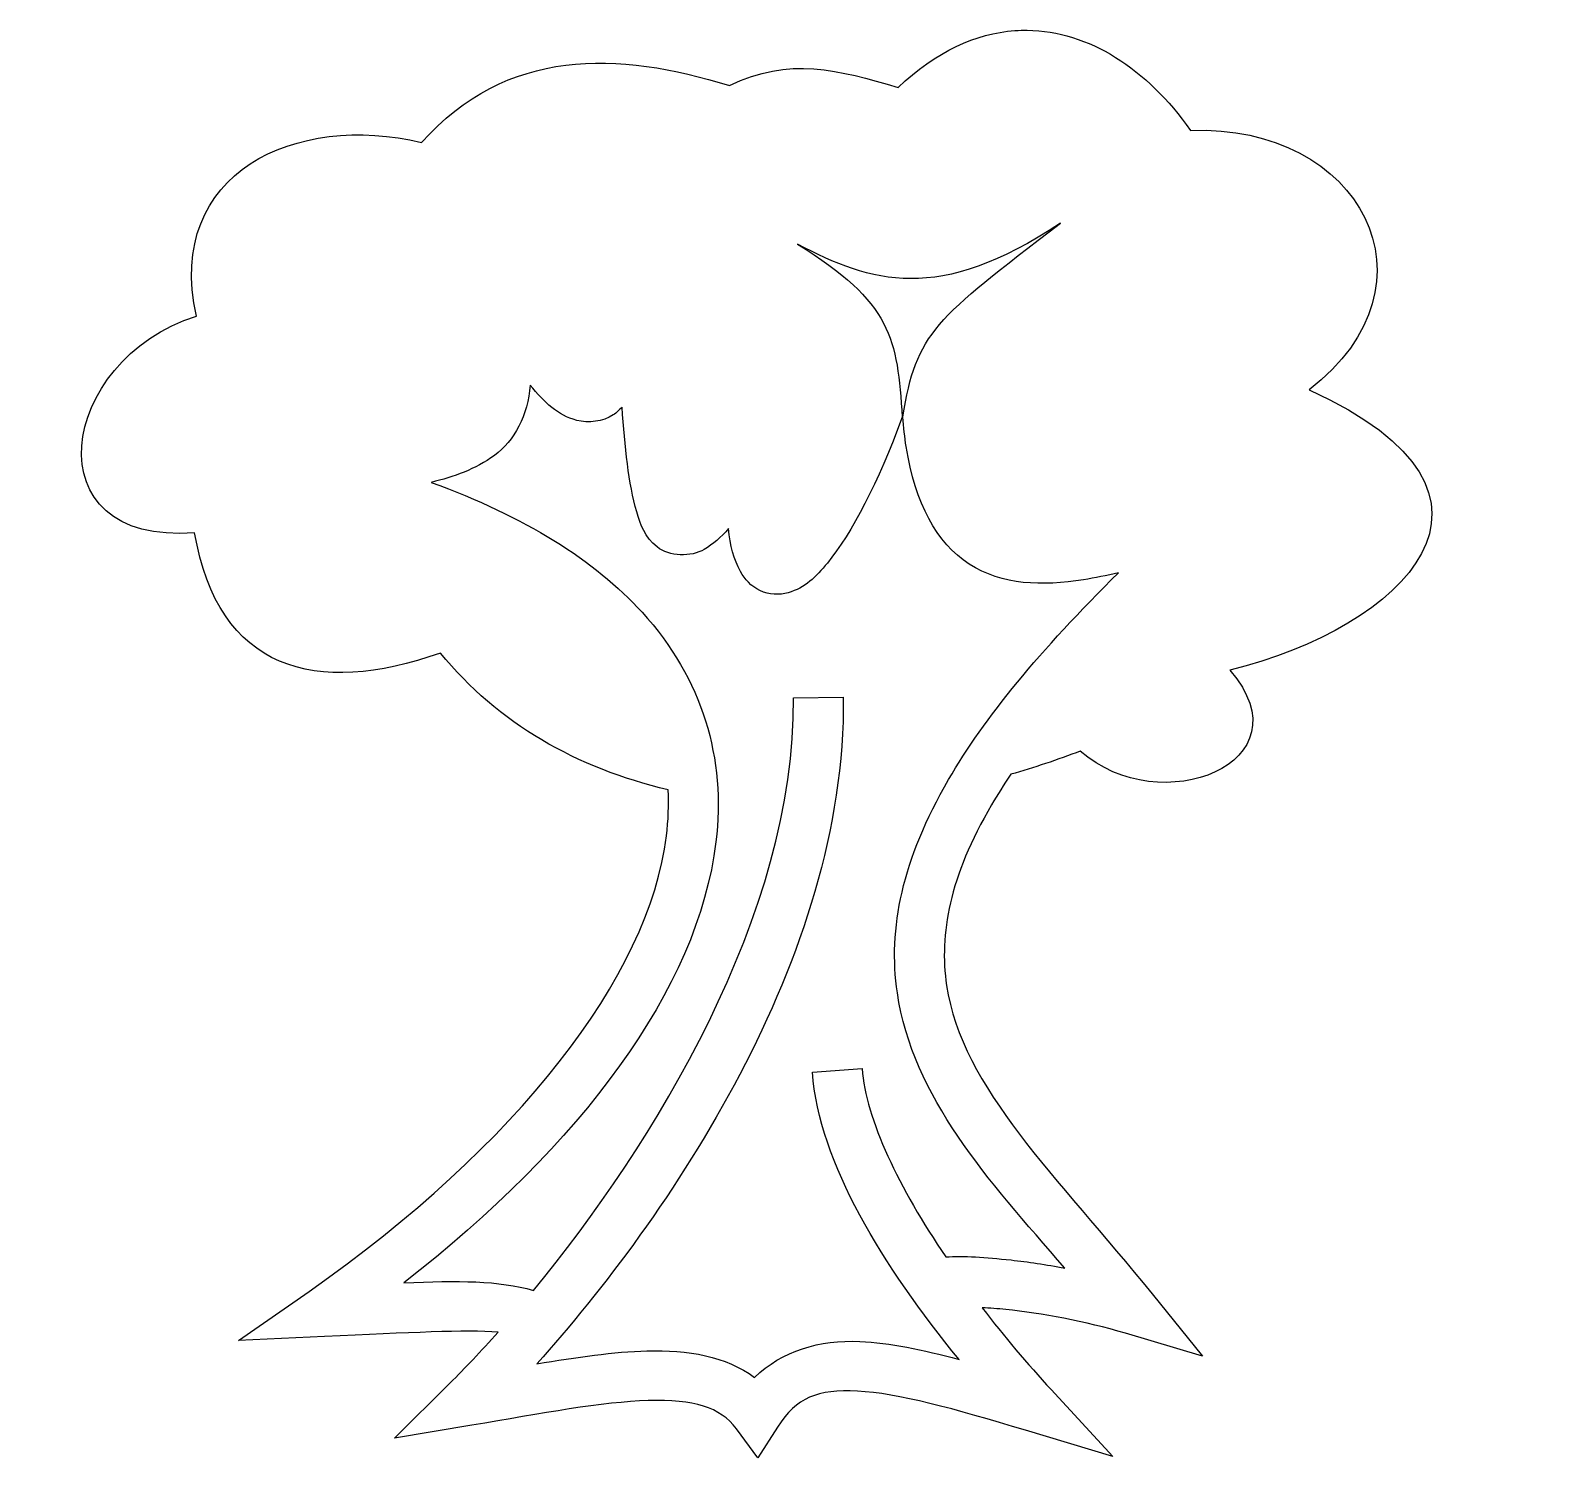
# Model space of a CAD drawing. Header units: centimetres. Extents: x -10.4 to 11.3, y -10.3 to 10.1.
import ezdxf

# ---------------------------------------------------------------- set-up
doc = ezdxf.new("R2010")
doc.units = ezdxf.units.CM
doc.header["$MEASUREMENT"] = 0
doc.layers.add('Layer 1', color=7, linetype='Continuous')

msp = doc.modelspace()

# ---------------------------------------------------------------- linework, layer by layer
at = {"layer": 'Layer 1'}
for points, knots in [([(3.91825, 10.13579), (3.85976, 10.13655), (3.80119, 10.13495), (3.74249, 10.13103), (3.74249, 10.13103), (3.74249, 10.13103), (3.74241, 10.13078), (3.74241, 10.13078), (3.74241, 10.13078), (3.17871, 10.09283), (2.61307, 9.82957), (2.06771, 9.3182), (2.06771, 9.3182), (1.22199, 9.56598), (0.50412, 9.76577), (-0.34565, 9.34266), (-0.34565, 9.34266), (-1.94002, 9.84391), (-3.53717, 9.89371), (-4.75389, 8.53008), (-4.75389, 8.53008), (-6.54506, 8.95555), (-8.43094, 8.11333), (-7.98016, 6.0428), (-7.98016, 6.0428), (-9.96517, 5.41218), (-10.35877, 2.74526), (-8.00462, 2.93983), (-8.00462, 2.93983), (-7.66989, 0.96721), (-6.27076, 0.58108), (-4.483, 1.21588), (-4.483, 1.21588), (-3.66452, 0.20351), (-2.52379, -0.43635), (-1.22418, -0.74253), (-1.22418, -0.74253), (-1.21237, -0.9578), (-1.2206, -1.17813), (-1.24805, -1.40372), (-1.24805, -1.40372), (-1.49292, -3.41808), (-3.38976, -5.84443), (-6.36585, -7.92694), (-6.36585, -7.92694), (-6.36585, -7.92694), (-7.37433, -8.63275), (-7.37433, -8.63275), (-7.37433, -8.63275), (-7.37433, -8.63275), (-6.14471, -8.57565), (-6.14471, -8.57565), (-6.14471, -8.57565), (-4.92171, -8.51885), (-4.11854, -8.47487), (-3.65954, -8.51029), (-3.65954, -8.51029), (-3.90487, -8.7867), (-4.13675, -9.03191), (-4.34603, -9.23967), (-4.34603, -9.23967), (-4.34603, -9.23967), (-5.14281, -10.03092), (-5.14281, -10.03092), (-5.14281, -10.03092), (-5.14281, -10.03092), (-4.03548, -9.84466), (-4.03548, -9.84466), (-4.03548, -9.84466), (-3.02821, -9.67527), (-2.16145, -9.50985), (-1.50848, -9.49201), (-1.50848, -9.49201), (-0.85555, -9.47417), (-0.47815, -9.58368), (-0.24698, -9.8948), (-0.24698, -9.8948), (-0.24698, -9.8948), (0.06211, -10.31074), (0.06211, -10.31074), (0.06211, -10.31074), (0.06211, -10.31074), (0.34029, -9.87354), (0.34029, -9.87354), (0.34029, -9.87354), (0.61565, -9.4409), (0.91276, -9.33084), (1.4884, -9.35669), (1.4884, -9.35669), (2.06399, -9.38254), (2.8732, -9.61025), (3.89379, -9.91752), (3.89379, -9.91752), (3.89379, -9.91752), (5.14576, -10.2945), (5.14576, -10.2945), (5.14576, -10.2945), (5.14576, -10.2945), (4.25871, -9.33383), (4.25871, -9.33383), (4.25871, -9.33383), (3.91968, -8.96667), (3.5855, -8.56983), (3.27379, -8.16215), (3.27379, -8.16215), (3.38069, -8.167), (3.49424, -8.17467), (3.61177, -8.18728), (3.61177, -8.18728), (4.12369, -8.2421), (4.74554, -8.35502), (5.32674, -8.52745), (5.32674, -8.52745), (5.32674, -8.52745), (6.42846, -8.85425), (6.42846, -8.85425), (6.42846, -8.85425), (6.42846, -8.85425), (5.70549, -7.96096), (5.70549, -7.96096), (5.70549, -7.96096), (4.34557, -6.28086), (2.98144, -5.01405), (2.76352, -3.54429), (2.76352, -3.54429), (2.65456, -2.8093), (2.80215, -1.9942), (3.40785, -0.95627), (3.40785, -0.95627), (3.49016, -0.81534), (3.58175, -0.67024), (3.68152, -0.52152), (3.68152, -0.52152), (4.016, -0.4255), (4.34887, -0.31426), (4.67812, -0.18784), (4.67812, -0.18784), (5.82062, -1.20232), (7.96806, -0.35946), (6.82076, 0.96967), (6.82076, 0.96967), (9.29686, 1.57929), (11.28593, 3.48394), (7.9536, 4.98389), (7.9536, 4.98389), (9.91918, 6.50531), (8.6869, 8.79419), (6.25436, 8.7026), (6.25436, 8.7026), (5.63719, 9.58922), (4.79522, 10.1245), (3.91825, 10.13576), (3.91825, 10.13576), (3.91825, 10.13576), (3.91825, 10.13579), (3.91825, 10.13579)], [0, 0, 0, 0, 0.025, 0.025, 0.025, 0.025, 0.05, 0.05, 0.05, 0.05, 0.075, 0.075, 0.075, 0.075, 0.1, 0.1, 0.1, 0.1, 0.125, 0.125, 0.125, 0.125, 0.15, 0.15, 0.15, 0.15, 0.175, 0.175, 0.175, 0.175, 0.2, 0.2, 0.2, 0.2, 0.225, 0.225, 0.225, 0.225, 0.25, 0.25, 0.25, 0.25, 0.275, 0.275, 0.275, 0.275, 0.3, 0.3, 0.3, 0.3, 0.325, 0.325, 0.325, 0.325, 0.35, 0.35, 0.35, 0.35, 0.375, 0.375, 0.375, 0.375, 0.4, 0.4, 0.4, 0.4, 0.425, 0.425, 0.425, 0.425, 0.45, 0.45, 0.45, 0.45, 0.475, 0.475, 0.475, 0.475, 0.5, 0.5, 0.5, 0.5, 0.525, 0.525, 0.525, 0.525, 0.55, 0.55, 0.55, 0.55, 0.575, 0.575, 0.575, 0.575, 0.6, 0.6, 0.6, 0.6, 0.625, 0.625, 0.625, 0.625, 0.65, 0.65, 0.65, 0.65, 0.675, 0.675, 0.675, 0.675, 0.7, 0.7, 0.7, 0.7, 0.725, 0.725, 0.725, 0.725, 0.75, 0.75, 0.75, 0.75, 0.775, 0.775, 0.775, 0.775, 0.8, 0.8, 0.8, 0.8, 0.825, 0.825, 0.825, 0.825, 0.85, 0.85, 0.85, 0.85, 0.875, 0.875, 0.875, 0.875, 0.9, 0.9, 0.9, 0.9, 0.925, 0.925, 0.925, 0.925, 0.95, 0.95, 0.95, 0.95, 1, 1, 1, 1]), ([(4.39378, 7.37429), (2.59785, 5.99633), (2.32848, 5.80632), (2.13754, 4.59858), (2.13754, 4.59858), (2.15091, 4.45217), (2.16271, 4.30286), (2.18405, 4.17226), (2.18405, 4.17226), (2.31701, 3.35859), (2.61501, 2.79556), (3.08771, 2.49018), (3.08771, 2.49018), (3.56041, 2.18476), (4.13145, 2.17164), (4.72442, 2.26483), (4.72442, 2.26483), (4.88786, 2.29055), (5.05586, 2.3258), (5.22664, 2.36591), (5.22664, 2.36591), (4.0957, 1.25533), (3.30568, 0.28395), (2.79178, -0.59652), (2.79178, -0.59652), (2.12763, -1.73446), (1.92312, -2.73979), (2.05789, -3.64885), (2.05789, -3.64885), (2.28066, -5.15138), (3.34848, -6.31829), (4.45573, -7.59392), (4.45573, -7.59392), (4.18935, -7.54555), (3.92623, -7.50343), (3.68785, -7.47787), (3.68785, -7.47787), (3.31226, -7.4376), (3.00958, -7.41479), (2.75067, -7.43494), (2.75067, -7.43494), (2.08526, -6.44846), (1.60636, -5.46359), (1.55327, -4.73564), (1.55327, -4.73564), (1.55327, -4.73564), (0.84169, -4.78751), (0.84169, -4.78751), (0.84169, -4.78751), (0.9364, -6.08679), (1.85528, -7.57713), (2.94106, -8.90163), (2.94106, -8.90163), (2.42029, -8.76332), (1.94784, -8.66309), (1.52042, -8.6439), (1.52042, -8.6439), (0.94289, -8.61801), (0.40875, -8.77681), (0.01237, -9.1602), (0.01237, -9.1602), (-0.39666, -8.85566), (-0.94181, -8.76281), (-1.5279, -8.77883), (-1.5279, -8.77883), (-1.99866, -8.79165), (-2.5358, -8.87042), (-3.10355, -8.96445), (-3.10355, -8.96445), (-1.24546, -6.88801), (1.32472, -3.16973), (1.28361, 0.58415), (1.28361, 0.58415), (1.28361, 0.58415), (0.57013, 0.57631), (0.57013, 0.57631), (0.57013, 0.57631), (0.60429, -2.53206), (-1.44537, -5.83478), (-3.15119, -7.91362), (-3.15119, -7.91362), (-3.6516, -7.77075), (-4.23617, -7.76966), (-5.00869, -7.80542), (-5.00869, -7.80542), (-2.47085, -5.82521), (-0.79695, -3.6057), (-0.53973, -1.48992), (-0.53973, -1.48992), (-0.3956, -0.30458), (-0.7278, 0.84829), (-1.59751, 1.80057), (-1.59751, 1.80057), (-2.2784, 2.54627), (-3.27803, 3.17145), (-4.61572, 3.66039), (-4.61572, 3.66039), (-4.29735, 3.73967), (-3.98518, 3.84445), (-3.71071, 4.04749), (-3.71071, 4.04749), (-3.42658, 4.25782), (-3.23396, 4.61452), (-3.19976, 5.05497), (-3.19976, 5.05497), (-2.99567, 4.80238), (-2.80288, 4.62275), (-2.53317, 4.54879), (-2.53317, 4.54879), (-2.36505, 4.5027), (-2.1583, 4.5315), (-2.01037, 4.62545), (-2.01037, 4.62545), (-1.96061, 4.65708), (-1.92371, 4.69798), (-1.88441, 4.7372), (-1.88441, 4.7372), (-1.8419, 4.17384), (-1.79147, 3.63594), (-1.67374, 3.23842), (-1.67374, 3.23842), (-1.61871, 3.05246), (-1.55693, 2.87831), (-1.38206, 2.73502), (-1.38206, 2.73502), (-1.20719, 2.59165), (-0.8962, 2.59064), (-0.70653, 2.69935), (-0.70653, 2.69935), (-0.58197, 2.77074), (-0.46938, 2.87603), (-0.35843, 2.99895), (-0.35843, 2.99895), (-0.33608, 2.75775), (-0.28354, 2.5561), (-0.18689, 2.38229), (-0.18689, 2.38229), (-0.1276, 2.27573), (-0.03804, 2.17124), (0.09117, 2.10934), (0.09117, 2.10934), (0.22041, 2.04748), (0.37454, 2.04495), (0.49539, 2.07932), (0.49539, 2.07932), (0.7371, 2.14805), (0.89219, 2.30576), (1.0558, 2.50539), (1.0558, 2.50539), (1.40841, 2.93567), (1.7797, 3.65379), (2.12729, 4.5927), (2.12729, 4.5927), (2.05784, 5.71627), (1.98012, 6.23978), (0.6294, 7.07041), (0.6294, 7.07041), (1.68879, 6.52168), (2.63988, 6.20618), (4.39373, 7.37431), (4.39373, 7.37431), (4.39373, 7.37431), (4.39378, 7.37429), (4.39378, 7.37429)], [0, 0, 0, 0, 0.02380952, 0.02380952, 0.02380952, 0.02380952, 0.04761905, 0.04761905, 0.04761905, 0.04761905, 0.07142857, 0.07142857, 0.07142857, 0.07142857, 0.0952381, 0.0952381, 0.0952381, 0.0952381, 0.11904762, 0.11904762, 0.11904762, 0.11904762, 0.14285714, 0.14285714, 0.14285714, 0.14285714, 0.16666667, 0.16666667, 0.16666667, 0.16666667, 0.19047619, 0.19047619, 0.19047619, 0.19047619, 0.21428571, 0.21428571, 0.21428571, 0.21428571, 0.23809524, 0.23809524, 0.23809524, 0.23809524, 0.26190476, 0.26190476, 0.26190476, 0.26190476, 0.28571429, 0.28571429, 0.28571429, 0.28571429, 0.30952381, 0.30952381, 0.30952381, 0.30952381, 0.33333333, 0.33333333, 0.33333333, 0.33333333, 0.35714286, 0.35714286, 0.35714286, 0.35714286, 0.38095238, 0.38095238, 0.38095238, 0.38095238, 0.4047619, 0.4047619, 0.4047619, 0.4047619, 0.42857143, 0.42857143, 0.42857143, 0.42857143, 0.45238095, 0.45238095, 0.45238095, 0.45238095, 0.47619048, 0.47619048, 0.47619048, 0.47619048, 0.5, 0.5, 0.5, 0.5, 0.52380952, 0.52380952, 0.52380952, 0.52380952, 0.54761905, 0.54761905, 0.54761905, 0.54761905, 0.57142857, 0.57142857, 0.57142857, 0.57142857, 0.5952381, 0.5952381, 0.5952381, 0.5952381, 0.61904762, 0.61904762, 0.61904762, 0.61904762, 0.64285714, 0.64285714, 0.64285714, 0.64285714, 0.66666667, 0.66666667, 0.66666667, 0.66666667, 0.69047619, 0.69047619, 0.69047619, 0.69047619, 0.71428571, 0.71428571, 0.71428571, 0.71428571, 0.73809524, 0.73809524, 0.73809524, 0.73809524, 0.76190476, 0.76190476, 0.76190476, 0.76190476, 0.78571429, 0.78571429, 0.78571429, 0.78571429, 0.80952381, 0.80952381, 0.80952381, 0.80952381, 0.83333333, 0.83333333, 0.83333333, 0.83333333, 0.85714286, 0.85714286, 0.85714286, 0.85714286, 0.88095238, 0.88095238, 0.88095238, 0.88095238, 0.9047619, 0.9047619, 0.9047619, 0.9047619, 0.92857143, 0.92857143, 0.92857143, 0.92857143, 0.95238095, 0.95238095, 0.95238095, 0.95238095, 1, 1, 1, 1])]:
    msp.add_open_spline(points, degree=3, knots=knots, dxfattribs=at)

doc.saveas('drawing.dxf')
